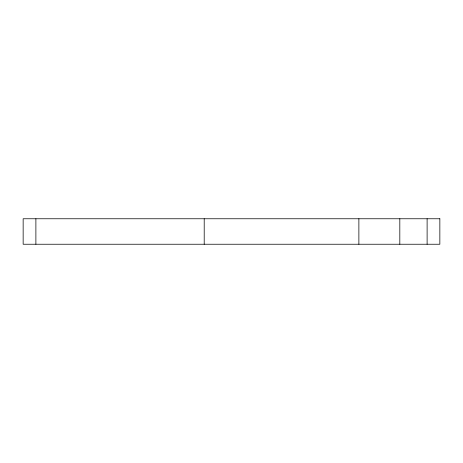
<?xml version="1.0" encoding="UTF-8"?>
<svg xmlns="http://www.w3.org/2000/svg" width="463" height="463" viewBox="0 0 463 463"><rect width="100%" height="100%" fill="white"/><g stroke="black" fill="none" stroke-linecap="round" stroke-linejoin="round"><path stroke-width="0.69" d="M427.112 218.762L427.112 244.238M399.818 218.762L399.818 244.238M358.877 218.762L358.877 244.238M204.206 218.762L204.206 244.238M35.888 218.762L35.888 244.238M439.85 218.762L23.15 218.762L23.15 244.238L439.85 244.238L439.85 218.762"/></g></svg>
